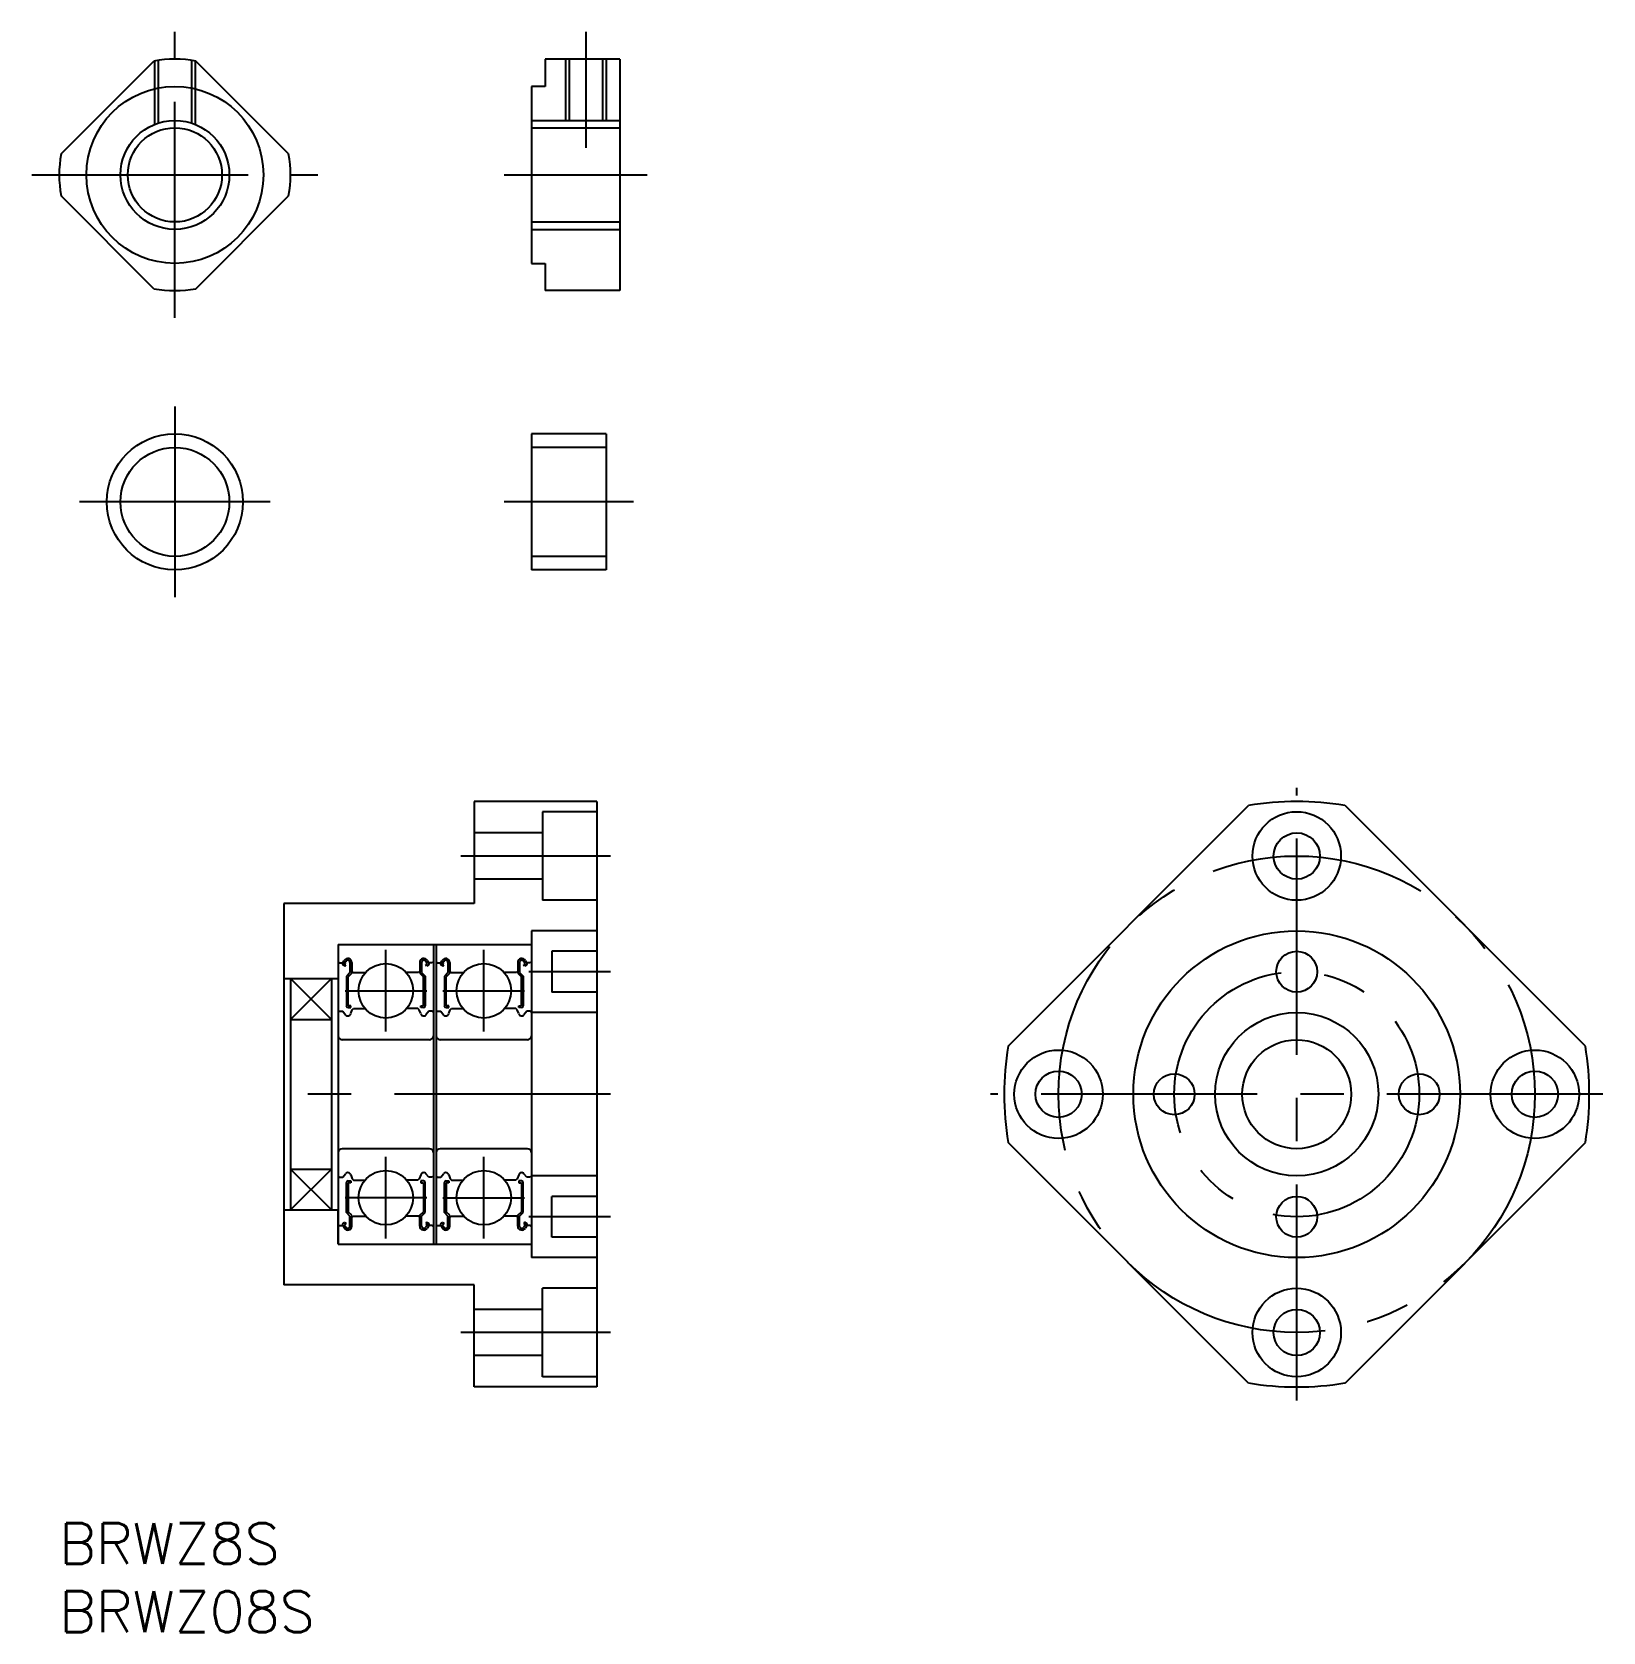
# Model space of a CAD drawing. Extents: x -2 to 113, y -8 to 110.
import ezdxf

# ---------------------------------------------------------------- set-up
doc = ezdxf.new("R2010")
doc.units = 0
doc.header["$LTSCALE"] = 0.5
doc.linetypes.add('CENTER', pattern=[50.8, 31.75, -6.35, 6.35, -6.35])
doc.linetypes.add('DASHED', pattern=[19.05, 12.7, -6.35])
for name, color, linetype in [('MSM_CENTER', 1, 'CENTER'), ('MSM_CONTINUOUS', 7, 'CONTINUOUS'), ('MSM_DASHED', 4, 'DASHED'), ('MSM_NARROW', 5, 'CONTINUOUS'), ('MSM_PART_NUMBER', 7, 'CONTINUOUS')]:
    doc.layers.add(name, color=color, linetype=linetype)
doc.styles.get("Standard").update_dxf_attribs({"font": 'txt.shx', "height": 1.5, "bigfont": 'bigfont.shx'})

# ---------------------------------------------------------------- blocks, each defined once
blk = doc.blocks.new('*U4')
at = {"layer": 'MSM_PART_NUMBER'}
blk.add_text('BRWZ8S', height=3, dxfattribs=at).set_placement((0, -3))
blk = doc.blocks.new('*U5')
at = {"layer": 'MSM_PART_NUMBER'}
blk.add_text('BRWZ08S', height=3, dxfattribs=at).set_placement((0, -8))

msp = doc.modelspace()

# ---------------------------------------------------------------- linework, layer by layer
at = {"layer": 'MSM_CENTER'}
for p, q in [((8.5, 88.53), (8.5, 109.53)), ((38.7, 109.53), (38.7, 101.03)), ((-2, 99.03), (19, 99.03)), ((32.7, 99.03), (43.2, 99.03)), ((8.5, 82.01), (8.5, 68.01)), ((15.5, 75.01), (1.5, 75.01)), ((42.2, 75.01), (32.7, 75.01)), ((90.93, 9), (90.93, 54)), ((40.5, 49), (29.5, 49)), ((24, 36.1), (24, 42.1)), ((31.2, 36.1), (31.2, 42.1)), ((40.5, 40.5), (34.5, 40.5)), ((21, 39.1), (27, 39.1)), ((28.2, 39.1), (34.2, 39.1)), ((40.5, 31.5), (15.5, 31.5)), ((113.43, 31.5), (68.43, 31.5)), ((24, 20.9), (24, 26.9)), ((31.2, 20.9), (31.2, 26.9)), ((27, 23.9), (21, 23.9)), ((28.2, 23.9), (34.2, 23.9)), ((40.5, 22.5), (34.5, 22.5)), ((40.5, 14), (29.5, 14))]:
    msp.add_line(p, q, dxfattribs=at)
for radius in [17.5, 9]:
    msp.add_circle((90.93, 31.5), radius, dxfattribs=at)
at = {"layer": 'MSM_CONTINUOUS'}
for p, q in [((0.14, 100.57), (6.96, 107.39)), ((16.86, 100.57), (10.04, 107.39)), ((41.2, 107.53), (35.7, 107.53)), ((35.7, 107.53), (35.7, 105.53)), ((37.47, 107.53), (37.47, 103.03)), ((39.92, 107.53), (39.92, 103.03)), ((41.2, 107.53), (41.2, 90.53)), ((34.7, 105.53), (34.7, 92.53)), ((35.7, 105.53), (34.7, 105.53)), ((34.7, 102.48), (41.2, 102.48)), ((6.96, 90.67), (0.14, 97.49)), ((10.04, 90.67), (16.86, 97.49)), ((34.7, 95.57), (41.2, 95.57)), ((34.7, 92.53), (35.7, 92.53)), ((35.7, 92.53), (35.7, 90.53)), ((41.2, 90.53), (35.7, 90.53)), ((34.7, 80.01), (34.7, 70.01)), ((40.2, 80.01), (34.7, 80.01)), ((40.2, 80.01), (40.2, 70.01)), ((40.2, 79.01), (34.7, 79.01)), ((40.2, 71.01), (34.7, 71.01)), ((40.2, 70.01), (34.7, 70.01)), ((39.5, 53), (30.5, 53)), ((30.5, 53), (30.5, 45.5)), ((39.5, 53), (39.5, 10)), ((39.5, 52.25), (35.5, 52.25)), ((35.5, 52.25), (35.5, 45.75)), ((69.73, 35.04), (87.39, 52.71)), ((112.14, 35.04), (94.48, 52.71)), ((35.5, 50.7), (30.5, 50.7)), ((35.5, 47.3), (30.5, 47.3)), ((30.5, 45.5), (16.5, 45.5)), ((16.5, 45.5), (16.5, 17.5)), ((39.5, 45.75), (35.5, 45.75)), ((39.5, 43.5), (34.7, 43.5)), ((34.7, 43.5), (34.7, 19.5)), ((39.5, 43.5), (35.5, 43.5)), ((20.5, 42.5), (20.5, 40)), ((20.5, 42.5), (34.7, 42.5)), ((20.5, 42.5), (20.5, 20.5)), ((27.5, 42.5), (27.5, 20.5)), ((27.7, 42.5), (27.7, 20.5)), ((20.5, 41.25), (20.6, 41.15)), ((20.6, 41.15), (20.83, 41.15)), ((20.83, 41.15), (20.94, 41.33)), ((20.94, 41.08), (21.05, 41.27)), ((21.36, 41.18), (21.36, 40.45)), ((21.5, 41.18), (21.5, 40.39)), ((26.5, 41.18), (26.5, 40.39)), ((26.63, 41.18), (26.63, 40.45)), ((27.05, 41.08), (26.94, 41.27)), ((27.16, 41.15), (27.05, 41.33)), ((27.4, 41.15), (27.16, 41.15)), ((27.5, 41.25), (27.4, 41.15)), ((27.7, 41.25), (27.8, 41.15)), ((27.8, 41.15), (28.03, 41.15)), ((28.03, 41.15), (28.14, 41.33)), ((28.14, 41.08), (28.25, 41.27)), ((28.56, 41.18), (28.56, 40.45)), ((28.7, 41.18), (28.7, 40.39)), ((33.7, 41.18), (33.7, 40.39)), ((33.83, 41.18), (33.83, 40.45)), ((34.25, 41.08), (34.14, 41.27)), ((34.36, 41.15), (34.25, 41.33)), ((34.6, 41.15), (34.36, 41.15)), ((34.7, 41.25), (34.6, 41.15)), ((39.5, 42), (36.2, 42)), ((36.2, 42), (36.2, 39)), ((16.5, 40), (20.5, 40)), ((17, 40), (17, 23)), ((20, 40), (20, 23)), ((20.5, 40), (20.5, 31.5)), ((20.88, 40.97), (20.99, 40.9)), ((21.06, 41.02), (20.94, 41.08)), ((20.99, 40.9), (21.06, 41.02)), ((21.36, 40.45), (21.1, 40.18)), ((21.1, 40.18), (21.1, 38)), ((21.5, 40.39), (21.23, 40.13)), ((21.23, 38), (21.23, 40.13)), ((21.5, 40.55), (21.6, 40.45)), ((21.6, 40.45), (22.52, 40.45)), ((26.4, 40.45), (25.47, 40.45)), ((26.5, 40.55), (26.4, 40.45)), ((26.5, 40.39), (26.76, 40.13)), ((26.63, 40.45), (26.9, 40.18)), ((26.76, 38), (26.76, 40.13)), ((26.9, 40.18), (26.9, 38)), ((26.93, 41.02), (27.05, 41.08)), ((27, 40.9), (26.93, 41.02)), ((27.11, 40.97), (27, 40.9)), ((28.08, 40.97), (28.19, 40.9)), ((28.26, 41.02), (28.14, 41.08)), ((28.19, 40.9), (28.26, 41.02)), ((28.56, 40.45), (28.3, 40.18)), ((28.3, 40.18), (28.3, 38)), ((28.7, 40.39), (28.43, 40.13)), ((28.43, 38), (28.43, 40.13)), ((28.7, 40.55), (28.8, 40.45)), ((28.8, 40.45), (29.72, 40.45)), ((33.6, 40.45), (32.67, 40.45)), ((33.7, 40.55), (33.6, 40.45)), ((33.7, 40.39), (33.96, 40.13)), ((33.83, 40.45), (34.1, 40.18)), ((33.96, 38), (33.96, 40.13)), ((34.1, 40.18), (34.1, 38)), ((34.13, 41.02), (34.25, 41.08)), ((34.2, 40.9), (34.13, 41.02)), ((34.31, 40.97), (34.2, 40.9)), ((17, 39.5), (17, 31.5)), ((20, 39.5), (20, 31.5)), ((39.5, 39), (36.2, 39)), ((21.43, 38), (21.23, 38)), ((21.23, 37.86), (21.43, 37.86)), ((21.43, 37.86), (21.43, 38)), ((21.43, 37.42), (21.53, 37.71)), ((21.53, 37.71), (21.63, 37.8)), ((21.63, 37.8), (22.48, 37.8)), ((26.36, 37.8), (25.52, 37.8)), ((26.46, 37.71), (26.36, 37.8)), ((26.56, 37.42), (26.46, 37.71)), ((26.56, 38), (26.76, 38)), ((26.56, 37.86), (26.56, 38)), ((26.76, 37.86), (26.56, 37.86)), ((28.63, 38), (28.43, 38)), ((28.43, 37.86), (28.63, 37.86)), ((28.63, 37.86), (28.63, 38)), ((28.63, 37.42), (28.73, 37.71)), ((28.73, 37.71), (28.83, 37.8)), ((28.83, 37.8), (29.68, 37.8)), ((33.56, 37.8), (32.72, 37.8)), ((33.66, 37.71), (33.56, 37.8)), ((33.76, 37.42), (33.66, 37.71)), ((33.76, 38), (33.96, 38)), ((33.76, 37.86), (33.76, 38)), ((33.96, 37.86), (33.76, 37.86)), ((17, 37), (20, 37)), ((20.5, 37.5), (20.6, 37.6)), ((20.6, 37.6), (20.83, 37.6)), ((20.83, 37.6), (21.04, 37.34)), ((27.16, 37.6), (26.95, 37.34)), ((27.4, 37.6), (27.16, 37.6)), ((27.5, 37.5), (27.4, 37.6)), ((27.7, 37.5), (27.8, 37.6)), ((27.8, 37.6), (28.03, 37.6)), ((28.03, 37.6), (28.24, 37.34)), ((34.36, 37.6), (34.15, 37.34)), ((34.6, 37.6), (34.36, 37.6)), ((34.7, 37.5), (34.6, 37.6)), ((39.5, 37.5), (34.7, 37.5)), ((27.2, 35.5), (20.8, 35.5)), ((34.4, 35.5), (28, 35.5)), ((27.2, 27.5), (20.8, 27.5)), ((34.4, 27.5), (28, 27.5)), ((87.39, 10.29), (69.73, 27.96)), ((94.48, 10.29), (112.14, 27.96)), ((17, 26), (20, 26)), ((20.5, 25.5), (20.6, 25.4)), ((20.6, 25.4), (20.83, 25.4)), ((20.83, 25.4), (21.04, 25.66)), ((21.1, 22.82), (21.1, 25)), ((21.23, 25.14), (21.43, 25.14)), ((21.23, 25), (21.23, 22.87)), ((21.43, 25), (21.23, 25)), ((21.43, 25.58), (21.53, 25.29)), ((21.43, 25.14), (21.43, 25)), ((21.53, 25.29), (21.63, 25.2)), ((21.63, 25.2), (22.48, 25.2)), ((26.36, 25.2), (25.52, 25.2)), ((26.46, 25.29), (26.36, 25.2)), ((26.56, 25.58), (26.46, 25.29)), ((26.76, 25.14), (26.56, 25.14)), ((26.56, 25.14), (26.56, 25)), ((26.56, 25), (26.76, 25)), ((26.76, 25), (26.76, 22.87)), ((26.9, 22.82), (26.9, 25)), ((27.16, 25.4), (26.95, 25.66)), ((27.4, 25.4), (27.16, 25.4)), ((27.5, 25.5), (27.4, 25.4)), ((27.7, 25.5), (27.8, 25.4)), ((27.8, 25.4), (28.03, 25.4)), ((28.03, 25.4), (28.24, 25.66)), ((28.3, 22.82), (28.3, 25)), ((28.43, 25.14), (28.63, 25.14)), ((28.43, 25), (28.43, 22.87)), ((28.63, 25), (28.43, 25)), ((28.63, 25.58), (28.73, 25.29)), ((28.63, 25.14), (28.63, 25)), ((28.73, 25.29), (28.83, 25.2)), ((28.83, 25.2), (29.68, 25.2)), ((33.56, 25.2), (32.72, 25.2)), ((33.66, 25.29), (33.56, 25.2)), ((33.76, 25.58), (33.66, 25.29)), ((33.96, 25.14), (33.76, 25.14)), ((33.76, 25.14), (33.76, 25)), ((33.76, 25), (33.96, 25)), ((33.96, 25), (33.96, 22.87)), ((34.1, 22.82), (34.1, 25)), ((34.36, 25.4), (34.15, 25.66)), ((34.6, 25.4), (34.36, 25.4)), ((34.7, 25.5), (34.6, 25.4)), ((39.5, 25.5), (34.7, 25.5)), ((39.5, 24), (36.2, 24)), ((36.2, 21), (36.2, 24)), ((16.5, 23), (20.5, 23)), ((20.5, 20.5), (20.5, 23)), ((21.36, 22.55), (21.1, 22.82)), ((21.5, 22.61), (21.23, 22.87)), ((21.36, 21.82), (21.36, 22.55)), ((21.5, 21.82), (21.5, 22.61)), ((21.5, 22.45), (21.6, 22.55)), ((21.6, 22.55), (22.52, 22.55)), ((26.4, 22.55), (25.47, 22.55)), ((26.5, 22.45), (26.4, 22.55)), ((26.5, 22.61), (26.76, 22.87)), ((26.5, 21.82), (26.5, 22.61)), ((26.63, 22.55), (26.9, 22.82)), ((26.63, 21.82), (26.63, 22.55)), ((28.56, 22.55), (28.3, 22.82)), ((28.7, 22.61), (28.43, 22.87)), ((28.56, 21.82), (28.56, 22.55)), ((28.7, 21.82), (28.7, 22.61)), ((28.7, 22.45), (28.8, 22.55)), ((28.8, 22.55), (29.72, 22.55)), ((33.6, 22.55), (32.67, 22.55)), ((33.7, 22.45), (33.6, 22.55)), ((33.7, 22.61), (33.96, 22.87)), ((33.7, 21.82), (33.7, 22.61)), ((33.83, 22.55), (34.1, 22.82)), ((33.83, 21.82), (33.83, 22.55)), ((20.5, 21.75), (20.6, 21.85)), ((20.6, 21.85), (20.83, 21.85)), ((20.83, 21.85), (20.94, 21.67)), ((20.88, 22.03), (20.99, 22.1)), ((21.06, 21.98), (20.94, 21.92)), ((20.94, 21.92), (21.05, 21.73)), ((20.99, 22.1), (21.06, 21.98)), ((27, 22.1), (26.93, 21.98)), ((26.93, 21.98), (27.05, 21.92)), ((27.05, 21.92), (26.94, 21.73)), ((27.11, 22.03), (27, 22.1)), ((27.16, 21.85), (27.05, 21.67)), ((27.4, 21.85), (27.16, 21.85)), ((27.5, 21.75), (27.4, 21.85)), ((27.7, 21.75), (27.8, 21.85)), ((27.8, 21.85), (28.03, 21.85)), ((28.03, 21.85), (28.14, 21.67)), ((28.08, 22.03), (28.19, 22.1)), ((28.26, 21.98), (28.14, 21.92)), ((28.14, 21.92), (28.25, 21.73)), ((28.19, 22.1), (28.26, 21.98)), ((34.2, 22.1), (34.13, 21.98)), ((34.13, 21.98), (34.25, 21.92)), ((34.25, 21.92), (34.14, 21.73)), ((34.31, 22.03), (34.2, 22.1)), ((34.36, 21.85), (34.25, 21.67)), ((34.6, 21.85), (34.36, 21.85)), ((34.7, 21.75), (34.6, 21.85)), ((20.5, 20.5), (34.7, 20.5)), ((39.5, 21), (36.2, 21)), ((39.5, 19.5), (34.7, 19.5)), ((39.5, 19.5), (35.5, 19.5)), ((30.5, 17.5), (16.5, 17.5)), ((30.5, 10), (30.5, 17.5)), ((39.5, 17.25), (35.5, 17.25)), ((35.5, 10.75), (35.5, 17.25)), ((35.5, 15.7), (30.5, 15.7)), ((35.5, 12.3), (30.5, 12.3)), ((39.5, 10.75), (35.5, 10.75)), ((39.5, 10), (30.5, 10))]:
    msp.add_line(p, q, dxfattribs=at)
for centre, radius in [((8.5, 99.03), 6.5), ((8.5, 99.03), 3.46), ((8.5, 75.01), 5), ((8.5, 75.01), 4), ((90.93, 49), 3.25), ((90.93, 49), 1.7), ((90.93, 31.5), 12), ((90.93, 40.5), 1.5), ((24, 39.1), 2), ((31.2, 39.1), 2), ((90.93, 31.5), 6), ((90.93, 31.5), 4), ((73.43, 31.5), 3.25), ((108.43, 31.5), 3.25), ((73.43, 31.5), 1.7), ((81.93, 31.5), 1.5), ((99.93, 31.5), 1.5), ((108.43, 31.5), 1.7), ((24, 23.9), 2), ((31.2, 23.9), 2), ((90.93, 22.5), 1.5), ((90.93, 14), 3.25), ((90.93, 14), 1.7)]:
    msp.add_circle(centre, radius, dxfattribs=at)
for centre, radius, start, end in [((8.5, 99.03), 8.5, 79.5603, 100.4397), ((8.5, 99.03), 8.5, 169.5603, 190.4397), ((8.5, 99.03), 8.5, 349.5603, 10.4397), ((8.5, 99.03), 8.5, 259.5603, 280.4397), ((90.93, 31.5), 21.5, 80.516, 99.484), ((20.94, 41.08), 0.133, 149.9969, 240.0013), ((21.2, 41.18), 0.299, 0, 150.0002), ((21.2, 41.18), 0.166, 0, 150.0044), ((26.79, 41.18), 0.299, 29.9998, 180), ((26.79, 41.18), 0.166, 29.9956, 180), ((27.05, 41.08), 0.133, 299.9987, 30.0031), ((28.14, 41.08), 0.133, 149.9969, 240.0013), ((28.4, 41.18), 0.299, 0, 150.0002), ((28.4, 41.18), 0.166, 0, 150.0044), ((33.99, 41.18), 0.299, 29.9998, 180), ((33.99, 41.18), 0.166, 29.9956, 180), ((34.25, 41.08), 0.133, 299.9987, 30.0031), ((21.23, 38), 0.133, 180.0001, 270), ((26.76, 38), 0.133, 270, 359.9999), ((28.43, 38), 0.133, 180.0001, 270), ((33.96, 38), 0.133, 270, 359.9999), ((21.21, 37.48), 0.224, 220.001, 343.1517), ((26.78, 37.48), 0.224, 196.8483, 319.999), ((28.41, 37.48), 0.224, 220.001, 343.1517), ((33.98, 37.48), 0.224, 196.8483, 319.999), ((20.8, 35.8), 0.3, 180, 270), ((27.2, 35.8), 0.3, 270, 0), ((28, 35.8), 0.3, 180, 270), ((34.4, 35.8), 0.3, 270, 0), ((90.93, 31.5), 21.5, 170.516, 189.484), ((90.93, 31.5), 21.5, 350.516, 9.484), ((20.8, 27.2), 0.3, 90, 180), ((27.2, 27.2), 0.3, 0, 90), ((28, 27.2), 0.3, 90, 180), ((34.4, 27.2), 0.3, 0, 90), ((21.21, 25.52), 0.224, 16.8483, 139.999), ((21.23, 25), 0.133, 90, 179.9999), ((26.78, 25.52), 0.224, 40.001, 163.1517), ((26.76, 25), 0.133, 0.0001, 90), ((28.41, 25.52), 0.224, 16.8483, 139.999), ((28.43, 25), 0.133, 90, 179.9999), ((33.98, 25.52), 0.224, 40.001, 163.1517), ((33.96, 25), 0.133, 0.0001, 90), ((20.94, 21.92), 0.133, 119.9987, 210.0031), ((21.2, 21.82), 0.299, 209.9998, 0), ((21.2, 21.82), 0.166, 209.9956, 0), ((26.79, 21.82), 0.299, 180, 330.0002), ((26.79, 21.82), 0.166, 180, 330.0044), ((27.05, 21.92), 0.133, 329.9969, 60.0013), ((28.14, 21.92), 0.133, 119.9987, 210.0031), ((28.4, 21.82), 0.299, 209.9998, 0), ((28.4, 21.82), 0.166, 209.9956, 0), ((33.99, 21.82), 0.299, 180, 330.0002), ((33.99, 21.82), 0.166, 180, 330.0044), ((34.25, 21.92), 0.133, 329.9969, 60.0013), ((90.93, 31.5), 21.5, 260.516, 279.484)]:
    msp.add_arc(centre, radius, start, end, dxfattribs=at)
at = {"layer": 'MSM_DASHED'}
for p, q in [((7, 107.39), (7, 102.73)), ((7.27, 107.44), (7.27, 102.83)), ((9.73, 107.44), (9.73, 102.83)), ((10, 107.39), (10, 102.73))]:
    msp.add_line(p, q, dxfattribs=at)
at = {"layer": 'MSM_NARROW'}
for p, q in [((37.2, 107.53), (37.2, 103.03)), ((40.2, 107.53), (40.2, 103.03)), ((34.7, 103.03), (41.2, 103.03)), ((34.7, 95.03), (41.2, 95.03)), ((20, 40), (17, 37)), ((17, 40), (20, 37)), ((20, 23), (17, 26)), ((17, 23), (20, 26))]:
    msp.add_line(p, q, dxfattribs=at)
msp.add_circle((8.5, 99.03), 4, dxfattribs=at)

# ---------------------------------------------------------------- block references
at = {"layer": 'MSM_CONTINUOUS'}
for name in ['*U4', '*U5']:
    msp.add_blockref(name, (0, 0), dxfattribs=at)

doc.saveas('drawing.dxf')
